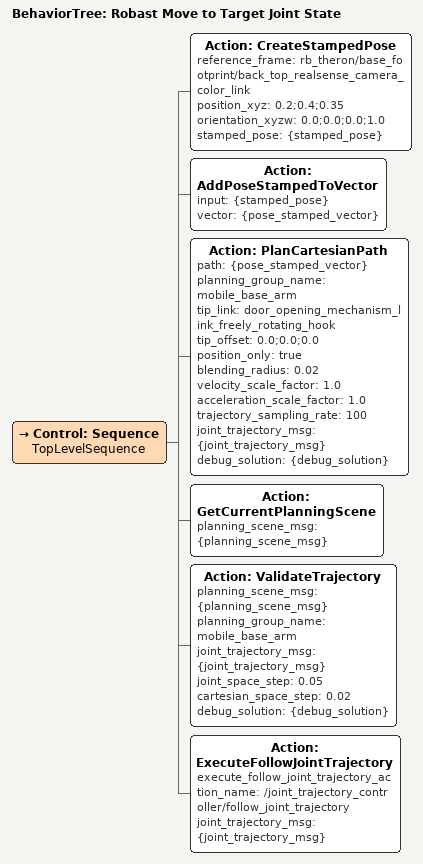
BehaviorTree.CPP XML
<?xml version='1.0' encoding='UTF-8'?>
<root BTCPP_format="4" main_tree_to_execute="Robast Move to Target Joint State">
  <BehaviorTree ID="Robast Move to Target Joint State" _description="Moving to a target joint state for testing purposes." _hardcoded="false">
    <Control ID="Sequence" name="TopLevelSequence">
      <Action ID="CreateStampedPose" reference_frame="rb_theron/base_footprint/back_top_realsense_camera_color_link" position_xyz="0.2;0.4;0.35" orientation_xyzw="0.0;0.0;0.0;1.0" stamped_pose="{stamped_pose}"/>
      <Action ID="AddPoseStampedToVector" input="{stamped_pose}" vector="{pose_stamped_vector}"/>
      <Action ID="PlanCartesianPath" path="{pose_stamped_vector}" planning_group_name="mobile_base_arm" tip_link="door_opening_mechanism_link_freely_rotating_hook" tip_offset="0.0;0.0;0.0" position_only="true" blending_radius="0.02" velocity_scale_factor="1.0" acceleration_scale_factor="1.0" trajectory_sampling_rate="100" joint_trajectory_msg="{joint_trajectory_msg}" debug_solution="{debug_solution}"/>
      <Action ID="GetCurrentPlanningScene" planning_scene_msg="{planning_scene_msg}"/>
      <Action ID="ValidateTrajectory" planning_scene_msg="{planning_scene_msg}" planning_group_name="mobile_base_arm" joint_trajectory_msg="{joint_trajectory_msg}" joint_space_step="0.05" cartesian_space_step="0.02" debug_solution="{debug_solution}"/>
      <Action ID="ExecuteFollowJointTrajectory" execute_follow_joint_trajectory_action_name="/joint_trajectory_controller/follow_joint_trajectory" joint_trajectory_msg="{joint_trajectory_msg}"/>
    </Control>
  </BehaviorTree>
</root>
